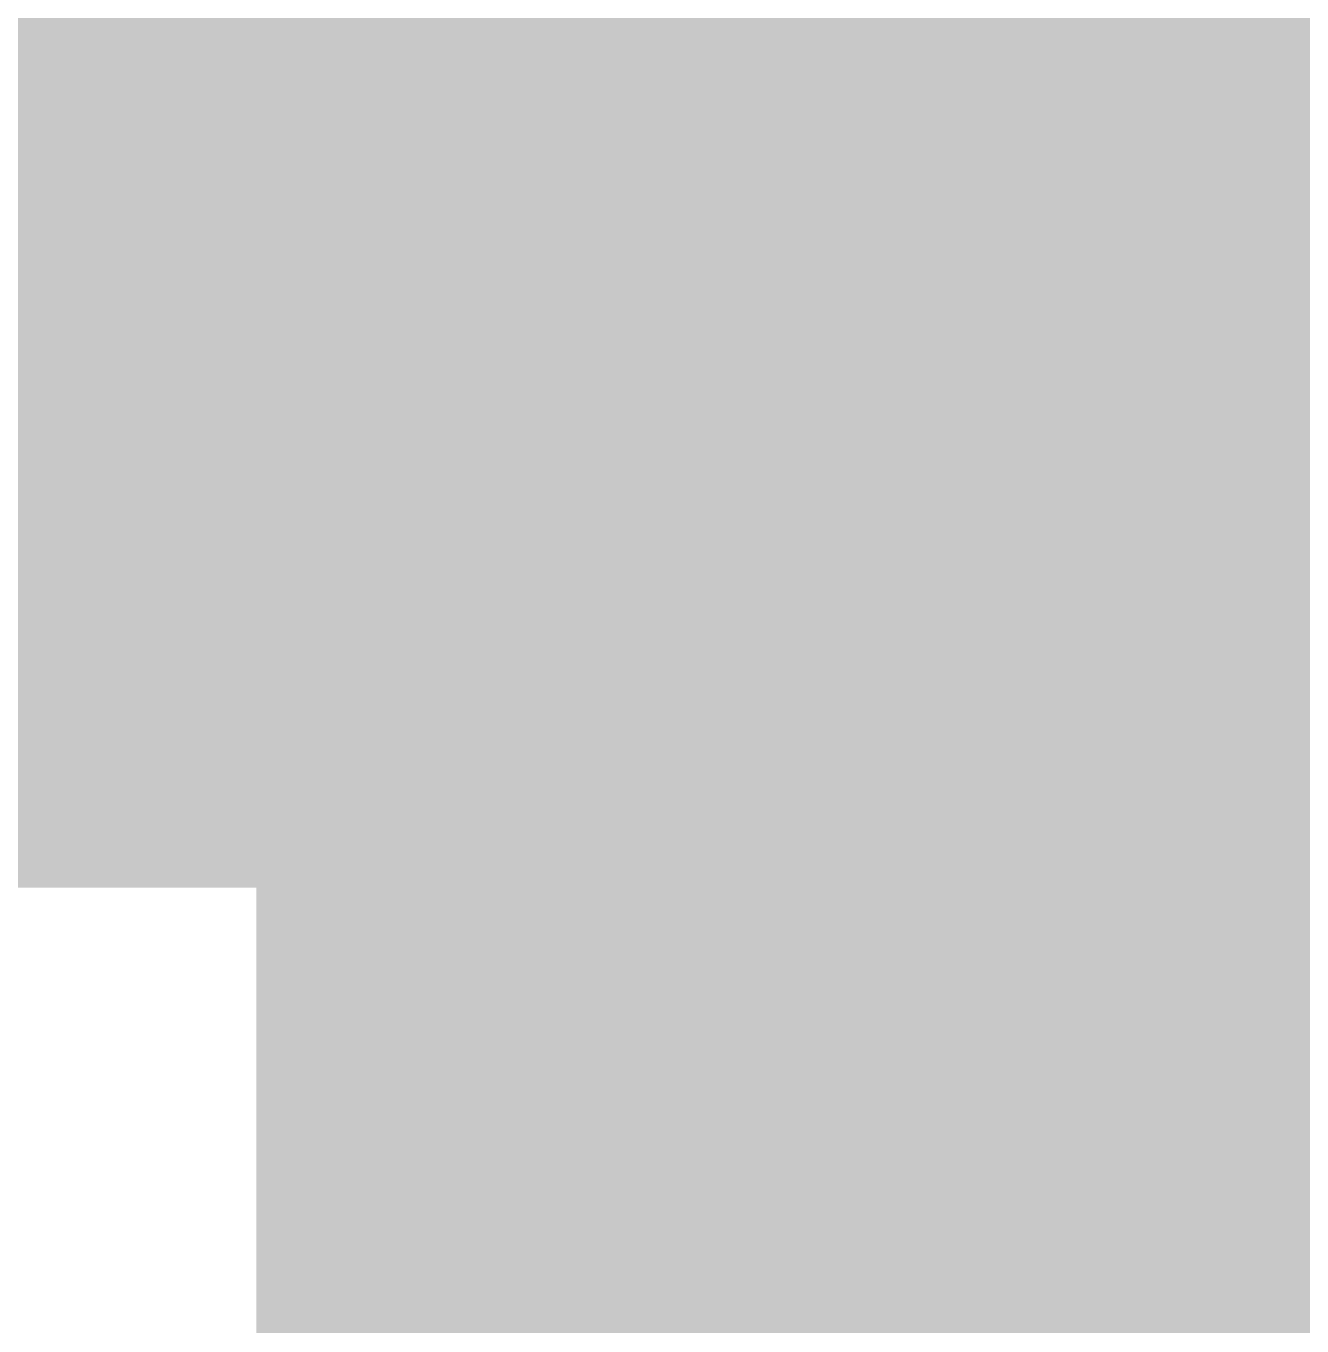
# Model space of a CAD drawing. Header units: inches. Extents: x 22 to 371, y 55 to 284.
# Drawn here: x 88.9771 to 89.3116, y 100.0973 to 100.4381 of the extents above; entities that cross this region are included whole.
import ezdxf

# ---------------------------------------------------------------- set-up
doc = ezdxf.new("R2010")
doc.units = ezdxf.units.IN
for name, color, linetype in [('Bottom Layer', 5, 'Continuous'), ('Bottom Solder', 6, 'Continuous'), ('Drill Drawing', 1, 'Continuous'), ('Layer 1', 16, 'Continuous'), ('Layer 2', 76, 'Continuous'), ('Top Layer', 1, 'Continuous'), ('Top Solder', 216, 'Continuous'), ('Via Holes', 16, 'Continuous')]:
    doc.layers.add(name, color=color, linetype=linetype)

msp = doc.modelspace()

# ---------------------------------------------------------------- hatches: boundary and pattern name
at = {"layer": 'Bottom Layer'}
h = msp.add_hatch(color=5, dxfattribs=at)
edge = h.paths.add_edge_path()
edge.add_arc((89.399, 100.40264), 0.3, 0, 360)
at = {"layer": 'Bottom Solder'}
h = msp.add_hatch(color=6, dxfattribs=at)
edge = h.paths.add_edge_path()
edge.add_arc((89.399, 100.40264), 0.4016, 0, 360)
at = {"layer": 'Layer 1'}
h = msp.add_hatch(color=16, dxfattribs=at)
edge = h.paths.add_edge_path()
edge.add_arc((89.399, 100.40264), 0.3, 0, 360)
at = {"layer": 'Layer 2'}
h = msp.add_hatch(color=76, dxfattribs=at)
edge = h.paths.add_edge_path()
edge.add_arc((89.399, 100.40264), 0.3, 0, 360)
at = {"layer": 'Top Layer'}
msp.add_hatch(color=1, dxfattribs=at).paths.add_polyline_path([(110.0836, 108.0008), (110.0836, 95.8088), (108.47023, 95.8088), (108.47023, 99.99221), (108.33661, 100.42546), (108.33661, 100.93054), (108.17621, 100.93054), (107.65608, 101.66202), (107.65608, 102.6668), (104.9782, 102.6668), (104.9782, 95.77034), (98.2091, 95.77034), (98.2091, 101.62576), (95.7324, 101.62576), (95.7324, 103.46726), (91.2876, 103.46726), (91.2876, 98.01393), (90.96648, 98.01393), (90.96648, 98.03037), (89.75848, 98.03037), (89.75848, 98.00535), (89.23885, 98.00535), (89.04246, 98.03037), (89.04246, 98.70542), (89.04151, 98.71021), (89.04151, 98.95539), (89.03748, 98.95539), (89.03748, 110.4764), (110.0836, 110.4764)])
h = msp.add_hatch(color=1, dxfattribs=at)
edge = h.paths.add_edge_path()
edge.add_arc((89.399, 100.40264), 0.3, 0, 360)
at = {"layer": 'Top Solder'}
h = msp.add_hatch(color=216, dxfattribs=at)
edge = h.paths.add_edge_path()
edge.add_arc((89.399, 100.40264), 0.4016, 0, 360)
at = {"layer": 'Via Holes'}
h = msp.add_hatch(color=7, dxfattribs=at)
edge = h.paths.add_edge_path()
edge.add_arc((89.399, 100.40264), 0.15, 0, 360)

# ---------------------------------------------------------------- linework, layer by layer
at = {"layer": 'Bottom Layer'}
msp.add_lwpolyline([(84.46182, 100.40264, 0.381, 0.381, 0), (89.399, 100.40264, 0.381, 0.381, 0)], format="xyseb", dxfattribs=at)
msp.add_lwpolyline([(89.30375, 100.40264, 0.1905, 0.1905, 1), (89.49425, 100.40264, 0.1905, 0.1905, 1)], format="xyseb", close=True, dxfattribs=at)
at = {"layer": 'Drill Drawing'}
for points in [[(89.145, 100.65664, 0.0508, 0.0508, 0), (89.272, 100.40264, 0.0508, 0.0508, 0)], [(89.145, 100.14864, 0.0508, 0.0508, 0), (89.272, 100.40264, 0.0508, 0.0508, 0)], [(89.145, 100.14864, 0.0508, 0.0508, 0), (89.399, 100.27564, 0.0508, 0.0508, 0)]]:
    msp.add_lwpolyline(points, format="xyseb", dxfattribs=at)
for points in [[(89.2593, 100.40264, 0.0254, 0.0254, 1), (89.2847, 100.40264, 0.0254, 0.0254, 1)], [(89.2593, 100.40264, 0.0254, 0.0254, 1), (89.2847, 100.40264, 0.0254, 0.0254, 1)], [(89.1323, 100.14864, 0.0254, 0.0254, 1), (89.1577, 100.14864, 0.0254, 0.0254, 1)], [(89.1323, 100.14864, 0.0254, 0.0254, 1), (89.1577, 100.14864, 0.0254, 0.0254, 1)]]:
    msp.add_lwpolyline(points, format="xyseb", close=True, dxfattribs=at)

doc.saveas('drawing.dxf')
